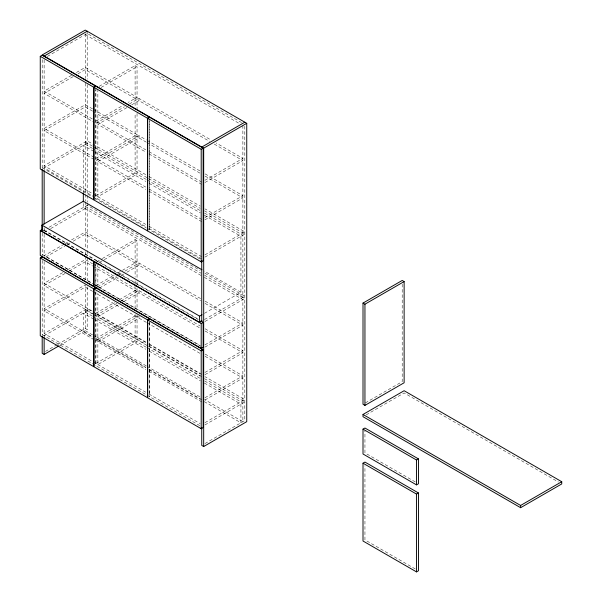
<?xml version="1.0" encoding="UTF-8"?>
<svg xmlns="http://www.w3.org/2000/svg" width="602" height="602" viewBox="0 0 602 602"><rect width="100%" height="100%" fill="white"/><g stroke="black" fill="none" stroke-linecap="round" stroke-linejoin="round"><path stroke-width="0.45" stroke-dasharray="3.01 2.26" d="M47.385 56.445L87.2 33.456L241.552 122.575M71.555 75.31L44.134 91.135L94.296 120.099M76.386 72.511L85.258 67.394L137.045 97.291L128.173 102.408M73.166 76.612L44.134 93.37L94.296 122.334M78.004 73.82L85.258 69.629L137.045 99.526M99.119 86.364L135.104 65.588L137.045 66.709L137.045 108.736M101.053 87.486L137.045 66.709M95.921 121.032L123.335 105.2M95.921 123.267L124.463 106.787M129.302 103.995L138.979 98.404L211.212 140.108M126.887 107.63L97.855 124.388L145.744 152.035M131.725 104.838L138.979 100.647L209.594 141.41M87.2 143.095L44.134 167.958L145.684 226.585M95.921 158.326L137.045 134.585L93.348 109.353M95.921 160.561L138.979 135.698L146.286 139.92M146.286 142.155L138.979 137.941L97.855 161.682L145.744 189.329M95.921 195.62L135.104 172.992L135.104 113.221M94.627 199.593L95.921 198.848L146.181 227.865M41.982 231.356L46.038 229.016M49.01 227.3L87.2 205.252L200.12 270.448M44.134 232.349L47.385 230.476M50.636 228.602L87.2 207.487M64.294 244.081L44.134 255.722L94.296 284.686M65.099 243.614L67.522 242.222M71.555 239.889L85.258 231.981L137.045 261.878L122.53 270.253M45.752 257.031L66.717 244.924M67.522 244.457L69.937 243.065M73.166 241.199L85.258 234.216L137.045 264.112M204.966 180.269L242.869 158.386L216.08 142.922M204.966 182.504L242.869 160.621L213.65 143.758M62.683 272.608L44.134 283.316L94.296 312.28M67.522 269.816L85.258 259.575L92.542 263.781M65.099 273.451L44.134 285.559L94.296 314.515M69.132 271.126L85.258 261.81L92.542 266.016M96.719 261.787L101.512 259.018M102.317 258.551L135.104 239.626L137.045 240.74L137.045 278.222M99.458 262.442L103.454 260.132M104.251 259.673L137.045 240.74M204.966 217.563L242.869 195.68L204.718 173.654M204.966 219.798L242.869 197.915L204.718 175.897M94.627 286.116L95.921 285.371L199.894 345.397M95.921 285.619L114.463 274.911M117.691 273.045L121.724 270.719M97.532 286.921L118.015 275.099M118.496 274.821L122.048 272.774M124.945 271.096L138.979 262.991L200.662 298.607M99.465 288.042L118.015 277.334M121.243 275.475L123.658 274.076M126.887 272.217L138.979 265.234L200.662 300.842M44.134 335.781L87.2 310.918M95.921 313.213L114.463 302.505M119.301 299.713L137.045 289.472L93.348 264.248M95.921 315.456L116.886 303.348M120.912 301.023L138.979 290.593L199.849 325.735M118.015 304.936L97.855 316.569L145.744 344.216M123.658 301.67L138.979 292.828L199.849 327.97M204.989 254.842L244.803 231.853L204.996 208.871M204.989 257.077L244.803 234.088L204.68 210.926M45.451 351.425L56.821 344.863M57.634 344.389L85.258 328.444L87.2 329.565L87.2 286.409M59.575 345.51L87.2 329.565M95.921 338.512L136.233 315.237M95.921 340.747L138.174 316.351M146.286 322.341L138.979 318.127L97.855 341.868L145.744 369.515M95.921 363.435L135.104 340.815L135.104 314.575M204.454 313.326L240.928 292.271L204.371 271.163M204.454 319.542L244.803 296.244L204.996 273.263M204.989 321.468L244.803 298.487L204.68 275.317M204.966 344.856L242.869 322.973L204.718 300.947M204.966 347.091L242.869 325.208L204.718 303.19M204.966 372.45L242.869 350.567L204.718 328.549M204.966 374.685L242.869 352.81L204.718 330.784M204.966 397.749L242.869 375.866L204.718 353.841M204.966 399.984L242.869 378.101L204.718 356.083M204.989 422.657L244.803 399.668L204.996 376.686M204.989 424.892L244.803 401.91L204.68 378.748M204.989 443.539L244.803 420.557L244.803 124.448M365.406 402.881L402.196 381.645L402.196 284.204M366.234 414.838L404.13 392.956L558.49 482.074M85.258 34.577L239.619 123.696M92.542 108.887L85.258 104.688L44.134 128.429L94.296 157.393M147.099 140.386L199.849 170.848M92.542 111.129L85.258 106.923L44.134 130.664L94.296 159.628M93.348 111.596L137.045 136.82M147.099 142.621L199.849 173.083M97.855 122.153L145.744 149.8M148.987 151.674L201.745 182.128M148.987 153.909L201.745 184.37M145.692 174.633L87.2 140.86L44.134 165.723L145.684 224.35M148.942 176.506L200.12 206.057M85.258 141.982L147.814 178.094M148.626 178.561L200.12 208.292M85.258 144.217L92.573 148.438M93.385 148.905L146.188 179.396M147.001 179.863L199.811 210.354M204.68 213.168L242.869 235.209L242.869 297.365M93.882 151.433L83.324 145.338L83.324 191.722M94.695 151.9L145.88 181.45M149.13 183.324L200.308 212.875M204.371 215.223L240.928 236.33L240.928 298.487M97.855 159.44L145.744 187.087M148.987 188.96L201.745 219.421M148.987 191.203L201.745 221.656M148.935 226.224L201.745 256.715M148.935 228.467L201.745 258.95M42.2 167.838L92.46 196.854M93.272 197.321L95.703 198.728L95.703 89.856M146.993 228.339L149.424 229.738L149.424 118.052M199.902 258.883L149.635 229.866L149.635 120.054M85.258 206.373L200.933 273.157M201.121 275.498L83.324 207.487L83.324 201.271M204.371 277.379L242.869 299.6L242.869 400.789M44.134 230.114L198.494 319.233M43.818 230.431L95.703 260.38M95.921 260.508L198.269 319.602M93.348 266.483L137.045 291.707M42.2 254.353L92.46 283.369M93.272 283.843L95.703 285.243L95.703 262.224M97.855 286.74L201.745 346.714M92.542 291.315L85.258 287.109L44.134 310.85L94.296 339.814M93.348 291.782L137.045 317.006M147.099 322.807L199.849 353.269M415.207 481.893L364.947 452.877L364.947 430.776M97.855 314.334L145.744 341.981M148.987 343.855L201.745 374.309M145.692 342.448L87.2 308.675L44.134 333.538L145.684 392.173M148.942 344.321L200.12 373.872M148.987 346.09L201.745 376.551M85.258 309.797L147.814 345.909M148.626 346.383L200.12 376.115M85.258 312.032L92.573 316.253M93.385 316.727L146.188 347.211M147.001 347.678L199.811 378.169M204.68 380.983L242.869 403.024L242.869 421.671L204.68 399.63M93.882 319.248L83.324 313.153L83.324 331.8L93.882 337.895M94.695 319.722L145.88 349.265M149.13 351.147L200.308 380.697M204.371 383.038L240.928 404.145L240.928 422.792L204.371 401.684M92.573 334.9L85.258 330.679L85.258 284.874L44.134 308.615L94.296 337.579M93.385 335.374L146.188 365.858M147.001 366.325L199.811 396.816M97.855 339.633L145.744 367.28M148.987 369.154L201.745 399.608M94.695 338.369L145.88 367.912M149.13 369.794L200.308 399.344M148.987 371.389L201.745 401.843M148.935 394.047L200.12 423.597M42.2 334.659L146.181 394.694M146.993 395.16L201.745 426.773M415.207 568.913L364.947 539.889L364.947 465.82M242.869 125.57L242.869 232.974M149.635 321.686L149.635 396.688M149.424 322.499L149.424 396.56M138.979 98.404L138.979 100.647M138.979 135.698L138.979 137.941M138.979 262.991L138.979 265.234M138.979 290.593L138.979 292.828M138.979 315.884L138.979 318.127M137.045 113.409L137.045 174.113L97.855 196.734L97.855 90.27M137.045 281.969L137.045 284.776M137.045 288.524L137.045 310.075M137.045 314.771L137.045 341.928L97.855 364.556L97.855 293.347M135.104 65.588L135.104 107.615M135.104 239.626L135.104 277.101M135.104 280.848L135.104 283.662M135.104 284.595L135.104 308.954M97.855 263.367L97.855 287.726M95.921 88.216L95.921 198.848M95.921 262.246L95.921 285.672M95.921 291.609L95.921 365.67M95.703 292.421L95.703 365.549M87.2 31.221L87.2 79.223M87.2 84.694L87.2 194.461M87.2 195.402L87.2 201.971M87.2 202.904L87.2 249.815M87.2 250.59L87.2 256.211M87.2 257.144L87.2 280.773M85.258 33.855L85.258 78.471M85.258 83.144L85.258 193.385M85.258 194.28L85.258 200.85M85.258 201.73L85.258 248.694M85.258 251.704L85.258 255.451M85.258 256.204L85.258 279.817M44.134 59.831L44.134 169.598M44.134 227.767L44.134 230.581M44.134 234.336L44.134 255.91M44.134 261.546L44.134 336.601M42.2 59.651L42.2 168.485M42.2 233.177L42.2 254.797M42.2 260.425L42.2 335.48"/><path stroke-width="0.9" d="M40.259 56.332L42.2 55.211L95.703 86.101L93.761 87.222L40.259 56.332L40.259 168.951L93.761 199.841L93.761 87.222M44.134 56.084L87.2 31.221M93.98 87.343L95.921 86.221L149.424 117.119L147.482 118.233L93.98 87.343L93.98 199.969L147.482 230.859L147.482 118.233M147.701 118.361L149.635 117.24L203.145 148.13L203.145 260.756L201.203 261.87L147.701 230.98L147.701 118.361L201.203 149.251L203.145 148.13M202.024 320.949L199.586 322.348L41.982 231.356L41.982 225.14L83.324 201.271L201.933 269.756M40.259 230.611L93.761 261.501L93.761 286.364L40.259 255.474L40.259 230.611L42.2 229.49M201.745 147.076L244.803 122.214M246.745 123.327L85.258 30.1L42.2 54.963L203.679 148.19L246.745 123.327L246.745 421.671L203.679 446.533L201.745 445.42L201.745 427.593M40.259 257.957L93.761 288.847L93.761 366.671L40.259 335.781L40.259 257.957L42.2 256.843L203.145 349.762L203.145 427.578L201.203 428.699L147.701 397.809L147.701 319.986L149.635 318.872M93.761 288.847L95.703 287.733M93.98 288.975L147.482 319.865L147.482 397.681L93.98 366.791L93.98 288.975L95.921 287.854M42.2 336.42L42.2 353.306L44.134 354.42L58.763 345.977M147.482 319.865L149.424 318.744M41.982 225.14L199.586 316.133L202.024 314.733M201.203 323.53L203.145 322.409L203.145 347.271L201.203 348.392L93.98 286.484L93.98 261.629L201.203 323.53L201.203 348.392M147.701 319.986L201.203 350.876L203.145 349.762M363.006 303.084L402.196 280.457L404.13 281.578L404.13 382.767L364.947 405.387L363.006 404.266L363.006 303.084L364.947 304.198L404.13 281.578M363.006 414.462L404.13 390.721L561.741 481.713L561.741 483.948L520.617 507.697L363.006 416.697L363.006 414.462L520.617 505.454L561.741 481.713M363.006 429.128L364.947 428.014L418.45 458.905L418.45 483.767L416.516 484.881L363.006 453.991L363.006 429.128L416.516 460.018L418.45 458.905M363.006 463.194L364.947 462.073L418.45 492.963L418.45 570.779L416.516 571.9L363.006 541.01L363.006 463.194L416.516 494.084L418.45 492.963M200.707 321.009L203.145 322.409M520.617 505.454L520.617 507.697M416.516 460.018L416.516 484.881M416.516 494.084L416.516 571.9M364.947 304.198L364.947 405.387M203.679 148.19L203.679 446.533M201.745 260.591L201.745 321.573M201.745 347.459L201.745 349.724M201.203 149.251L201.203 261.87M201.203 350.876L201.203 428.699M199.586 316.133L199.586 322.348M95.921 286.605L95.921 288.478M83.324 192.648L83.324 201.926M44.134 170.539L44.134 224.019M44.134 337.534L44.134 354.42M42.2 169.418L42.2 230.4M42.2 255.73L42.2 257.611"/></g></svg>
